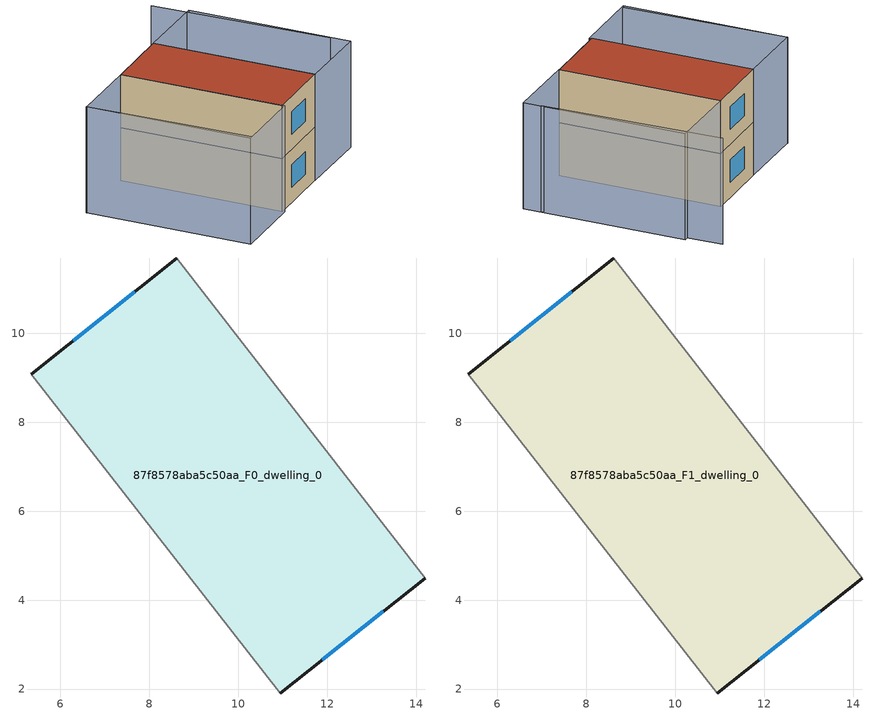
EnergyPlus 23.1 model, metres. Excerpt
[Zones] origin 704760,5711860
87f8578aba5c50aa_F0_dwelling_0
 floor ground (EU_floor_Construction): 8.62,11.7 14.2,4.49 10.94,1.91 5.35,9.08 z0
 wall outside (EU_wall_Construction): 8.62,11.7 5.35,9.08 / 10.94,1.91 14.2,4.49 z0:3
 wall adiabatic (EU_wall_Construction): 14.2,4.49 8.62,11.7 / 5.35,9.08 10.94,1.91 z0:3
 window (EU_Window_Construction): 7.67,10.94 6.29,9.84 / 11.88,2.66 13.26,3.75 z0.87:2.13
87f8578aba5c50aa_F1_dwelling_0
 floor to 87f8578aba5c50aa_F0_dwelling_0 (EU_floor_Construction): 8.62,11.7 14.2,4.49 10.94,1.91 5.35,9.08 z3
 wall outside (EU_wall_Construction): 8.62,11.7 5.35,9.08 / 10.94,1.91 14.2,4.49 z3:6
 wall adiabatic (EU_wall_Construction): 14.2,4.49 8.62,11.7 / 5.35,9.08 10.94,1.91 z3:6
 window (EU_Window_Construction): 7.67,10.94 6.29,9.84 / 11.88,2.66 13.26,3.75 z3.87:5.13
 roof outside (EU_roof_Construction): 14.2,4.49 8.62,11.7 5.35,9.08 10.94,1.91 z6
shading: 1.99,6.46 7.81,-0.71 / 17.08,7.97 10.64,15.75 / 1.99,6.45 5.35,9.08 / 5.35,9.08 11.04,1.83 / 11.04,1.83 7.68,-0.8 / 7.68,-0.8 1.99,6.45 / 14.21,4.48 8.62,11.7 / 8.62,11.7 12.09,14.39 / 12.09,14.39 17.69,7.17 / 17.69,7.17 14.21,4.48 z0:6
[Building]
EU S2 Campaign: North Axis=0; Terrain=City; Solar Distribution=FullExterior
[Site:Location]
London: Latitude=51.5; Longitude=-0.5; Time Zone=0; Elevation=25
[SizingPeriod:WeatherFileDays]
AnnualSizingPeriod: Begin Month=1; Begin Day of Month=1; End Month=12; End Day of Month=31; Day of Week for Start Day=Monday; Use Weather File Daylight Saving Period=No; Use Weather File Rain and Snow Indicators=No
[MATERIAL]
EU_InternalMass_Material: Roughness=MediumRough; Thickness=0.1; Conductivity=1; Density=1800; Specific Heat=900; Thermal Absorptance=0.9; Solar Absorptance=0.7; Visible Absorptance=0.7
[MATERIAL:NOMASS] Roughness=MediumRough; Thermal Absorptance=0.9; Solar Absorptance=0.7; Visible Absorptance=0.7
Name | Thermal Resistance
EU_wall_NoMass | 0.724719
EU_roof_NoMass | 2.98947
EU_floor_NoMass | 2.39157
[WINDOWMATERIAL:SIMPLEGLAZINGSYSTEM]
EU_Window_SimpleGlazing: UFactor=2.63425; Solar Heat Gain Coefficient=0.76; Visible Transmittance=0.76
[CONSTRUCTION]
EU_wall_Construction: EU_wall_NoMass
EU_roof_Construction: EU_roof_NoMass
EU_floor_Construction: EU_floor_NoMass
EU_Window_Construction: EU_Window_SimpleGlazing
EU_InternalMass_Construction: EU_InternalMass_Material
[ZONE] Type=1; Multiplier=1; Ceiling Height=autocalculate; Floor Area=autocalculate; Part of Total Floor Area=Yes
Name | Volume
87f8578aba5c50aa_F0_dwelling_0 | 113.952
87f8578aba5c50aa_F1_dwelling_0 | 113.953
[INTERNALMASS] Construction=EU_InternalMass_Construction; Surface Area=37.984
Name | Zone or ZoneList
87f8578aba5c50aa_F0_dwelling_0_EU_InternalMass | 87f8578aba5c50aa_F0_dwelling_0
87f8578aba5c50aa_F1_dwelling_0_EU_InternalMass | 87f8578aba5c50aa_F1_dwelling_0
[OTHEREQUIPMENT] Fuel Type=Electricity; Design Level Calculation Method=Watts/Area; Power per Zone Floor Area=1; Fraction Latent=0; Fraction Radiant=0; Fraction Lost=0; Carbon Dioxide Generation Rate=0; EndUse Subcategory=EU_Step8_InternalGains
Name | Zone or ZoneList or Space or SpaceList | Schedule
EU_Step8_InternalGain_87f8578aba5c50aa_F0_dwelling_0_f000 | 87f8578aba5c50aa_F0_dwelling_0 | EU_Step8_GainSchedule_87f8578aba5c50aa_F0_dwelling_0_f000
EU_Step8_InternalGain_87f8578aba5c50aa_F1_dwelling_0_f000 | 87f8578aba5c50aa_F1_dwelling_0 | EU_Step8_GainSchedule_87f8578aba5c50aa_F1_dwelling_0_f000
[ZONEVENTILATION:DESIGNFLOWRATE] Schedule=EU_AlwaysOn; Design Flow Rate Calculation Method=AirChanges/Hour; Air Changes per Hour=0.418135; Ventilation Type=Natural; Fan Pressure Rise=0; Fan Total Efficiency=1; Constant Term Coefficient=1; Temperature Term Coefficient=0; Velocity Term Coefficient=0; Velocity Squared Term Coefficient=0; Minimum Indoor Temperature=-100; Maximum Indoor Temperature=100; Delta Temperature=-100; Minimum Outdoor Temperature=-100; Maximum Outdoor Temperature=100; Maximum Wind Speed=40
Name | Zone or ZoneList or Space or SpaceList
EU_ConstantAir_87f8578aba5c50aa_F0_dwelling_0 | 87f8578aba5c50aa_F0_dwelling_0
EU_ConstantAir_87f8578aba5c50aa_F1_dwelling_0 | 87f8578aba5c50aa_F1_dwelling_0
[HVACTEMPLATE:THERMOSTAT] Constant Heating Setpoint=20; Constant Cooling Setpoint=50
EU_HeatOnly_87f8578aba5c50aa_F0_dwelling_0; EU_HeatOnly_87f8578aba5c50aa_F1_dwelling_0
[HVACTEMPLATE:ZONE:IDEALLOADSAIRSYSTEM] System Availability Schedule=EU_AlwaysOn; Maximum Heating Supply Air Temperature=50; Minimum Cooling Supply Air Temperature=13; Maximum Heating Supply Air Humidity Ratio=0.0156; Minimum Cooling Supply Air Humidity Ratio=0.0077; Heating Limit=NoLimit; Cooling Limit=NoLimit; Heating Availability Schedule=EU_AlwaysOn; Cooling Availability Schedule=EU_CoolingOff; Dehumidification Control Type=ConstantSensibleHeatRatio; Cooling Sensible Heat Ratio=0.7; Dehumidification Setpoint=60; Humidification Control Type=None; Humidification Setpoint=30; Outdoor Air Method=None; Outdoor Air Flow Rate per Person=0.00944; Outdoor Air Flow Rate per Zone Floor Area=0; Outdoor Air Flow Rate per Zone=0; Demand Controlled Ventilation Type=None; Outdoor Air Economizer Type=NoEconomizer; Heat Recovery Type=None; Sensible Heat Recovery Effectiveness=0.7; Latent Heat Recovery Effectiveness=0.65
Name | Template Thermostat
87f8578aba5c50aa_F0_dwelling_0 | EU_HeatOnly_87f8578aba5c50aa_F0_dwelling_0
87f8578aba5c50aa_F1_dwelling_0 | EU_HeatOnly_87f8578aba5c50aa_F1_dwelling_0
[SIZING:ZONE] Zone Cooling Design Supply Air Temperature Input Method=SupplyAirTemperature; Zone Cooling Design Supply Air Temperature=13; Zone Heating Design Supply Air Temperature Input Method=SupplyAirTemperature; Zone Heating Design Supply Air Temperature=50; Zone Cooling Design Supply Air Humidity Ratio=0.008; Zone Heating Design Supply Air Humidity Ratio=0.008; Cooling Design Air Flow Method=DesignDay; Cooling Design Air Flow Rate=0; Cooling Minimum Air Flow per Zone Floor Area=0.000762; Cooling Minimum Air Flow=0; Cooling Minimum Air Flow Fraction=0.2; Heating Design Air Flow Method=DesignDay; Heating Design Air Flow Rate=0; Heating Maximum Air Flow per Zone Floor Area=0.002032; Heating Maximum Air Flow=0.141576; Heating Maximum Air Flow Fraction=0.3; Account for Dedicated Outdoor Air System=No; Dedicated Outdoor Air System Control Strategy=NeutralSupplyAir; Dedicated Outdoor Air Low Setpoint Temperature for Design=autosize; Dedicated Outdoor Air High Setpoint Temperature for Design=autosize; Zone Load Sizing Method=Sensible Load Only No Latent Load; Zone Latent Cooling Design Supply Air Humidity Ratio Input Method=HumidityRatioDifference; Zone Cooling Design Supply Air Humidity Ratio Difference=0.005; Zone Latent Heating Design Supply Air Humidity Ratio Input Method=HumidityRatioDifference; Zone Humidification Design Supply Air Humidity Ratio Difference=0.005
87f8578aba5c50aa_F0_dwelling_0; 87f8578aba5c50aa_F1_dwelling_0
[SCHEDULE:CONSTANT]
Name | Hourly Value
EU_AlwaysOn | 1
EU_CoolingOff | 0
[SCHEDULE:FILE] Column Number=1; Rows to Skip at Top=0; Number of Hours of Data=8760; Column Separator=Comma; Interpolate to Timestep=No; Minutes per Item=60; Adjust Schedule for Daylight Savings=Yes
Name | File
EU_Step8_GainSchedule_87f8578aba5c50aa_F0_dwelling_0_f000 | ../../schedules/87f8578aba5c50aa/87f8578aba5c50aa_F0_dwelling_0_f000_gain.csv
EU_Step8_GainSchedule_87f8578aba5c50aa_F1_dwelling_0_f000 | ../../schedules/87f8578aba5c50aa/87f8578aba5c50aa_F1_dwelling_0_f000_gain.csv
